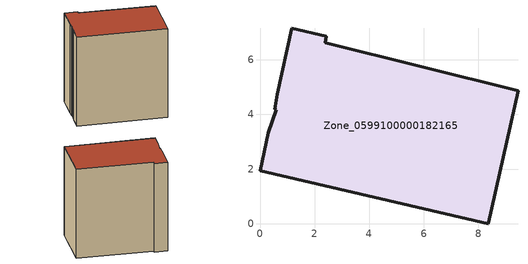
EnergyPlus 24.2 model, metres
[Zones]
Zone_0599100000182165
 floor ground (C_G): 9.45,4.87 8.36,0 0,1.94 0.31,3.32 0.6,4.17 0.53,4.19 0.63,4.74 1.17,7.15 2.43,6.87 2.38,6.63 z0
 wall outside (C_F): 0.63,4.74 0.53,4.19 0.6,4.17 0.31,3.32 0,1.94 8.36,0 9.45,4.87 2.38,6.63 2.43,6.87 1.17,7.15 0.63,4.74 z0:9.05
 roof outside (C_R): 0.6,4.17 0.31,3.32 0,1.94 8.36,0 9.45,4.87 2.38,6.63 2.43,6.87 1.17,7.15 0.63,4.74 0.53,4.19 z9.05
[BUILDING]
Pand.0599100000182165: North Axis=0; Terrain=City; Loads Convergence Tolerance Value=0.04; Temperature Convergence Tolerance Value=0.4; Solar Distribution=FullExterior; Maximum Number of Warmup Days=25; Minimum Number of Warmup Days=1
[Site:Location]
Rotterdam.The.Hague.AP_ZH_NLD Design_Conditions: Latitude=51.96; Longitude=4.45; Time Zone=1; Elevation=-4.5
[SITE:GROUNDTEMPERATURE:BUILDINGSURFACE]
18, 18, 18, 18, 18, 18, 18, 18, 18, 18, 18, 18
[MATERIAL] Thermal Absorptance=0.9; Solar Absorptance=0.7; Visible Absorptance=0.7
Name | Roughness | Thickness | Conductivity | Density | Specific Heat
G.TI.1975-1991 | MediumSmooth | 0.15 | 0.288461 | 540 | 1210
F.TI.1975-1991 | Rough | 0.3 | 0.230769 | 1920 | 840
R.TI.1975-1991 | MediumRough | 0.2 | 0.153846 | 1500 | 1000
[CONSTRUCTION]
C_G: G.TI.1975-1991
C_F: F.TI.1975-1991
C_R: R.TI.1975-1991
[ZONE]
Zone_0599100000182165: Type=1; Multiplier=1; Ceiling Height=Autocalculate; Volume=Autocalculate; Floor Area=autocalculate; Part of Total Floor Area=Yes
[ZONEINFILTRATION:DESIGNFLOWRATE]
Infil_Zone_0599100000182165: Zone or ZoneList or Space or SpaceList=Zone_0599100000182165; Schedule=AlwaysOn; Design Flow Rate Calculation Method=Flow/Area; Flow Rate per Floor Area=0.003; Constant Term Coefficient=1; Temperature Term Coefficient=0; Velocity Term Coefficient=0; Velocity Squared Term Coefficient=0
[HVACTEMPLATE:ZONE:IDEALLOADSAIRSYSTEM]
Zone_0599100000182165: Maximum Heating Supply Air Temperature=50; Minimum Cooling Supply Air Temperature=13; Maximum Heating Supply Air Humidity Ratio=0.0156; Minimum Cooling Supply Air Humidity Ratio=0.0077; Heating Limit=NoLimit; Cooling Limit=NoLimit; Dehumidification Control Type=ConstantSensibleHeatRatio; Cooling Sensible Heat Ratio=0.7; Dehumidification Setpoint=60; Humidification Control Type=None; Humidification Setpoint=30; Outdoor Air Method=None; Outdoor Air Flow Rate per Person=0.00944; Outdoor Air Flow Rate per Zone Floor Area=0; Outdoor Air Flow Rate per Zone=0; Demand Controlled Ventilation Type=None; Outdoor Air Economizer Type=NoEconomizer; Heat Recovery Type=None; Sensible Heat Recovery Effectiveness=0.7; Latent Heat Recovery Effectiveness=0.65
[ZONECONTROL:THERMOSTAT]
ThermostatControl_Zone_0599100000182165: Zone or ZoneList=Zone_0599100000182165; Control Type Schedule=DualSetpointControlType; Control 1=Thermostat_Zone_0599100000182165; Temperature Difference Between Cutout And Setpoint=0
[THERMOSTATSETPOINT:DUALSETPOINT]
Thermostat_Zone_0599100000182165: Heating Setpoint Temperature Schedule=HeatingSetpoint_Zone_0599100000182165; Cooling Setpoint Temperature Schedule=CoolingSetpoint_Zone_0599100000182165
[SCHEDULE:COMPACT]
HeatingSetpoint_Zone_0599100000182165: Through: 12/31, For: AllDays, Until: 24:00, 21
CoolingSetpoint_Zone_0599100000182165: Through: 12/31, For: AllDays, Until: 24:00, 24
DualSetpointControlType: Through: 12/31, For: AllDays, Until: 24:00, 4
AlwaysOn: Through: 12/31, For: AllDays, Until: 24:00, 1
